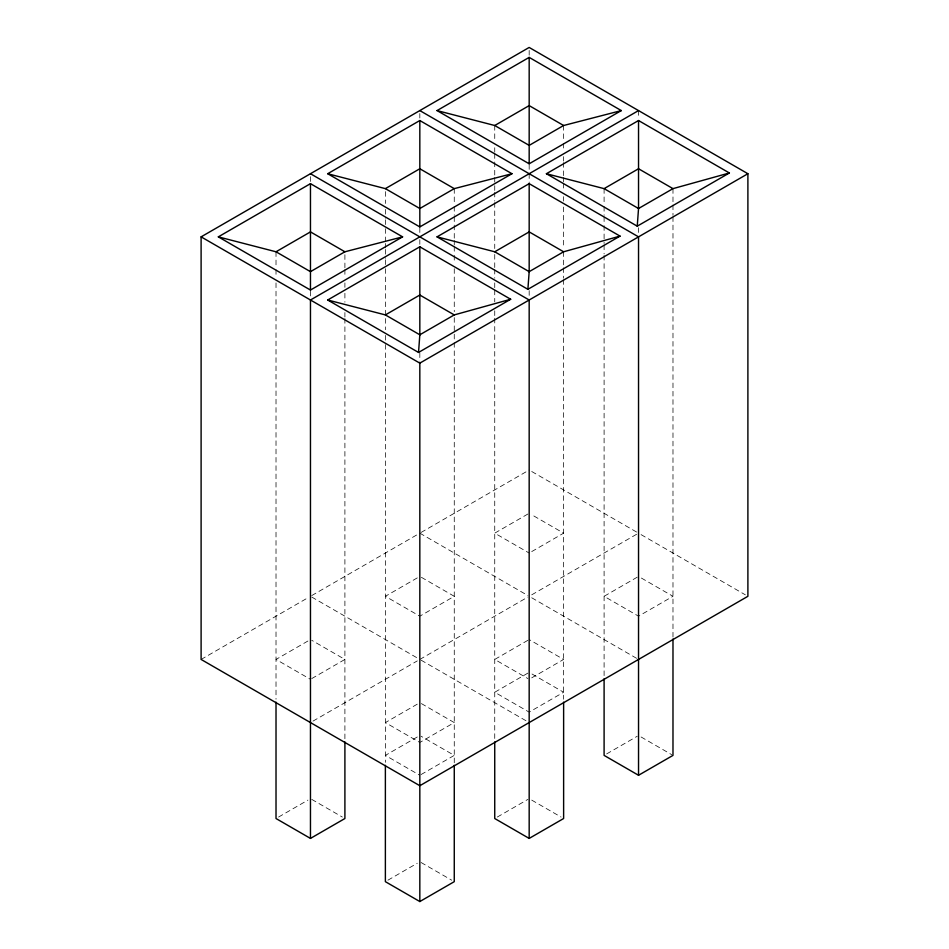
<?xml version="1.0" encoding="UTF-8"?>
<svg xmlns="http://www.w3.org/2000/svg" width="949" height="949" viewBox="0 0 949 949"><rect width="100%" height="100%" fill="white"/><g stroke="black" fill="none" stroke-linecap="round" stroke-linejoin="round"><path stroke-width="0.71" stroke-dasharray="4.75 3.56" d="M201.105 659.436L307.915 597.775M311.735 595.569L417.275 534.631M421.095 532.436L529.174 470.028M307.915 641.026L276.017 659.436L310.465 679.33M417.275 577.894L385.377 596.304L419.826 616.186L454.263 596.304L419.826 576.411M527.905 514.014L494.737 533.16L529.174 553.053M311.735 678.582L344.902 659.436L311.735 640.29M531.725 551.583L563.623 533.16L531.725 514.749M313.004 721.11L417.275 660.907M419.826 659.436L527.905 597.04M531.725 594.833L637.265 533.896M417.275 704.158L385.377 722.58L419.826 742.462L454.263 722.58L419.826 702.687M527.905 640.29L494.737 659.436L527.905 678.582M637.265 577.158L604.098 596.304L638.535 616.186L672.983 596.304L638.535 576.411M278.567 817.053L307.915 800.114M417.275 736.982L385.377 755.392L419.826 775.274M527.905 673.102L494.737 692.248L529.174 712.141L563.623 692.248L531.725 673.837M531.725 677.847L563.623 659.436L529.174 639.555M421.095 774.538L454.263 755.392L421.095 736.246M387.927 880.186L417.275 863.246M497.288 817.053L527.905 799.378M606.648 753.921L637.265 736.246M531.725 471.499L637.265 532.436M641.085 534.631L745.356 594.833M419.826 533.16L527.905 595.569M531.725 597.775L637.265 658.701M641.085 736.982L671.702 754.657M311.735 597.04L417.275 657.965M421.095 660.172L526.636 721.11M531.725 800.114L561.073 817.053M311.735 799.378L342.352 817.053M421.095 862.511L451.712 880.186M672.983 188.637L672.983 203.466M672.983 204.948L672.983 215.328M672.983 216.799L672.983 637.55M638.535 110.582L638.535 117.996M638.535 227.724L638.535 233.976M604.098 188.637L604.098 204.948M604.098 206.431L604.098 215.328M604.098 216.799L604.098 224.213M604.098 225.696L604.098 243.49M604.098 244.972L604.098 253.869M604.098 255.352L604.098 675.842M563.623 125.505L563.623 141.804M563.623 143.287L563.623 150.701M563.623 156.632L563.623 161.081M563.623 162.564L563.623 175.909M563.623 177.392L563.623 181.828M563.623 183.311L563.623 190.725M563.623 196.657L563.623 201.105M563.623 207.036L563.623 248.543M563.623 251.782L563.623 266.325M563.623 267.808L563.623 278.187M563.623 279.67L563.623 699.211M529.174 50.416L529.174 56.347M529.174 164.58L529.174 170.844M529.174 173.726L529.174 182.706M529.174 290.619L529.174 297.12M494.737 125.505L494.737 141.804M494.737 147.736L494.737 152.184M494.737 153.667L494.737 175.909M494.737 177.392L494.737 190.725M494.737 192.208L494.737 201.105M494.737 202.588L494.737 248.543M494.737 254.474L494.737 268.081M494.737 269.291L494.737 278.187M494.737 282.909L494.737 288.84M494.737 290.05L494.737 301.912M494.737 310.798L494.737 317.002M494.737 318.212L494.737 738.986M454.263 188.637L454.263 204.948M454.263 206.431L454.263 215.328M454.263 216.799L454.263 239.041M454.263 240.524L454.263 244.972M454.263 246.455L454.263 253.869M454.263 255.352L454.263 262.754M454.263 268.686L454.263 311.675M454.263 317.607L454.263 763.826M419.826 113.548L419.826 117.996M419.826 227.724L419.826 233.976M419.826 239.587L419.826 245.838M419.826 352.838L419.826 361.213M385.377 191.603L385.377 203.466M385.377 209.397L385.377 218.282M385.377 219.765L385.377 227.179M385.377 228.662L385.377 242.007M385.377 243.49L385.377 247.938M385.377 249.421L385.377 258.318M385.377 259.789L385.377 267.203M385.377 268.686L385.377 329.742M385.377 335.4L385.377 343.075M385.377 344.558L385.377 762.344M344.902 254.735L344.902 268.081M344.902 269.563L344.902 276.978M344.902 282.909L344.902 287.357M344.902 293.288L344.902 302.173M344.902 312.553L344.902 317.002M344.902 318.484L344.902 738.986M310.465 176.692L310.465 182.623M310.465 291.189L310.465 297.12M276.017 251.782L276.017 268.081M276.017 269.563L276.017 276.978M276.017 282.909L276.017 699.211"/><path stroke-width="1.42" d="M418.533 352.447L419.826 334.795L454.263 314.914L510.669 299.255L419.826 246.799L327.69 300.003L418.533 352.447L510.669 299.255M527.893 289.315L529.174 271.663L563.623 251.782L620.029 236.111L529.174 183.667L437.038 236.859L527.893 289.315L620.029 236.111M637.242 226.17L638.535 208.519L672.983 188.637L729.378 172.979L638.535 120.535L546.399 173.726L637.242 226.17L729.378 172.979M201.105 236.859L529.174 47.45L747.895 173.726L747.895 596.304L419.826 785.713L201.105 659.436L201.105 236.859L419.826 363.135L747.895 173.726M218.329 236.859L310.465 183.667L402.601 236.859L310.465 290.05L218.329 236.859L276.017 251.782L310.465 271.663L344.902 251.782L402.601 236.859M327.69 173.726L419.826 120.535L511.962 173.726L419.826 226.918L327.69 173.726L385.377 188.637L419.826 208.519L454.263 188.637L511.962 173.726M437.038 110.582L529.174 57.391L621.31 110.582L529.174 163.786L437.038 110.582L494.737 125.505L529.174 145.387L563.623 125.505L621.31 110.582M276.017 251.782L310.465 231.888L344.902 251.782M385.377 188.637L419.826 168.756L454.263 188.637M494.737 125.505L529.174 105.612L563.623 125.505M638.535 110.582L310.465 300.003L310.465 838.418L276.017 818.524L276.017 702.153M327.69 300.003L385.377 314.914L419.826 295.032L454.263 314.914M437.038 236.859L494.737 251.782L529.174 231.888L563.623 251.782M546.399 173.726L604.098 188.637L638.535 168.756L672.983 188.637M310.465 838.418L344.902 818.524L344.902 741.928M385.377 765.297L385.377 881.668L419.826 901.55L454.263 881.668L454.263 765.297M494.737 741.928L494.737 818.524L529.174 838.418L563.623 818.524L563.623 702.153M604.098 678.796L604.098 755.392L638.535 775.274L672.983 755.392L672.983 639.021M604.098 188.637L638.535 208.519M419.826 110.582L638.535 236.859L638.535 775.274M494.737 251.782L529.174 271.663M310.465 173.726L529.174 300.003L529.174 838.418M385.377 314.914L419.826 334.795M638.535 120.535L638.535 208.78M529.174 57.391L529.174 163.786M529.174 183.667L529.174 271.912M419.826 120.535L419.826 226.918M419.826 246.799L419.826 335.056M419.826 363.135L419.826 901.55M310.465 183.667L310.465 290.05"/></g></svg>
